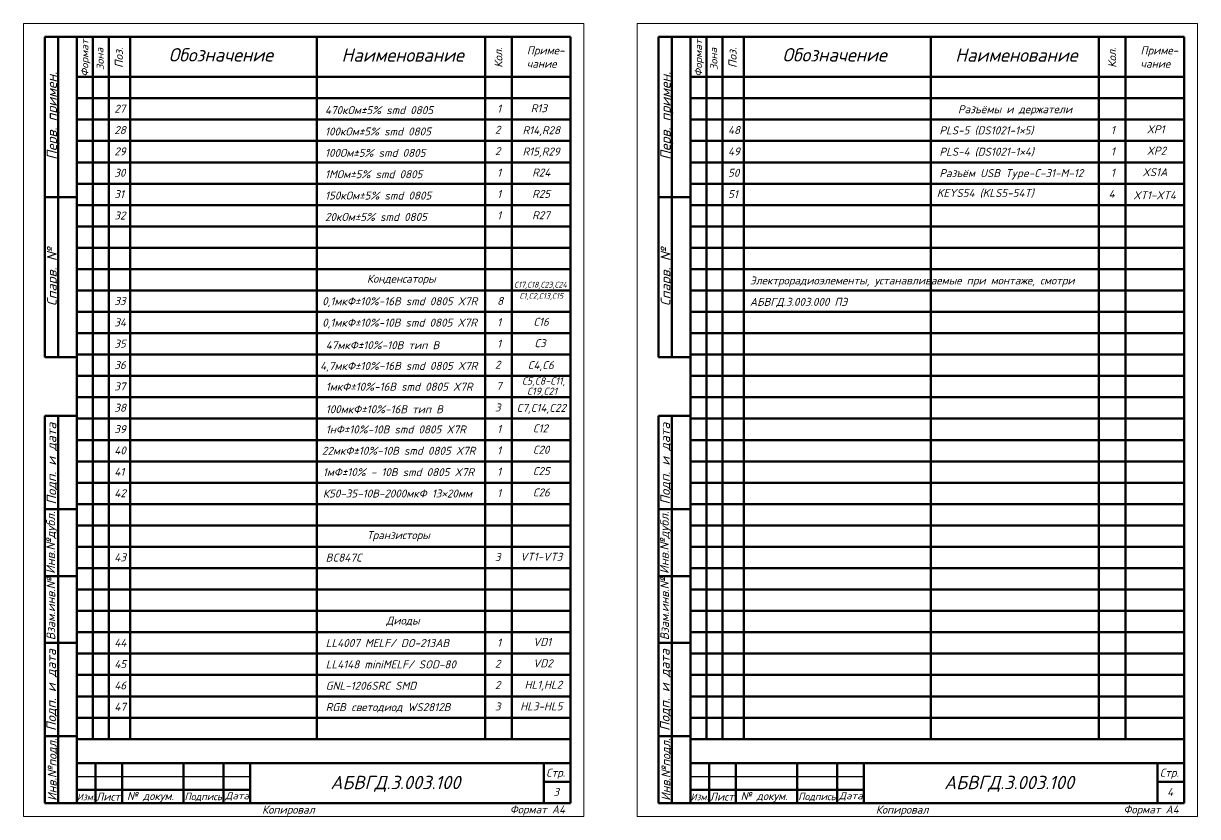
# Model space of a CAD drawing. Header units: millimetres. Extents: x -1 to 4028, y -898 to 1238.
# Drawn here: x 2933.6 to 3373.6, y 616.2 to 913.2 of the extents above; entities that cross this region are included whole.
import ezdxf
from ezdxf.enums import TextEntityAlignment as Align

# ---------------------------------------------------------------- set-up
doc = ezdxf.new("R2010")
doc.units = ezdxf.units.MM
for name, color, linetype, lineweight in [('Основная (0.3)', 162, 'Continuous', 30), ('Основная (0.6)', 250, 'Continuous', 60), ('Текст', 240, 'Continuous', 30), ('Тонкая (0.2)', 250, 'Continuous', 20)]:
    doc.layers.add(name, color=color, linetype=linetype, lineweight=lineweight)
doc.styles.add('3мм', font='isocpeui.ttf', dxfattribs={"height": 3})
doc.styles.add('5мм', font='isocpeui.ttf', dxfattribs={"height": 5})

msp = doc.modelspace()

# ---------------------------------------------------------------- linework, layer by layer
at = {"layer": 'Основная (0.3)'}
for p, q in [((2953.622, 631.22), (3018.622, 631.22)), ((3183.622, 631.22), (3248.622, 631.22))]:
    msp.add_line(p, q, dxfattribs=at)
at = {"layer": 'Основная (0.6)'}
for p, q in [((2941.622, 908.22), (2941.622, 848.22)), ((2941.622, 908.22), (2953.622, 908.22)), ((2946.622, 788.22), (2946.622, 908.22)), ((2953.622, 621.272), (2953.622, 908.272)), ((2953.622, 676.22), (2953.622, 908.22)), ((2953.622, 908.22), (3138.622, 908.22)), ((2953.622, 908.22), (2953.622, 894.22)), ((2959.622, 908.22), (2959.622, 893.22)), ((2965.622, 908.22), (2965.622, 893.22)), ((2973.622, 893.22), (2973.622, 908.22)), ((3043.622, 893.22), (3043.622, 908.22)), ((3106.622, 893.22), (3106.622, 908.22)), ((3116.622, 893.22), (3116.622, 908.22)), ((3138.622, 621.22), (3138.622, 908.22)), ((3171.622, 908.22), (3171.622, 848.22)), ((3171.622, 908.22), (3183.622, 908.22)), ((3176.622, 788.22), (3176.622, 908.22)), ((3183.622, 621.272), (3183.622, 908.272)), ((3183.622, 676.22), (3183.622, 908.22)), ((3183.622, 908.22), (3368.622, 908.22)), ((3183.622, 908.22), (3183.622, 894.22)), ((3189.622, 908.22), (3189.622, 893.22)), ((3195.622, 908.22), (3195.622, 893.22)), ((3203.622, 893.22), (3203.622, 908.22)), ((3273.622, 893.22), (3273.622, 908.22)), ((3336.622, 893.22), (3336.622, 908.22)), ((3346.622, 893.22), (3346.622, 908.22)), ((3368.622, 621.22), (3368.622, 908.22)), ((2959.622, 893.22), (2953.622, 893.22)), ((2965.622, 893.22), (2959.622, 893.22)), ((2959.622, 893.22), (2959.622, 645.22)), ((2965.622, 893.22), (2973.622, 893.22)), ((2965.622, 893.22), (2965.622, 645.22)), ((2973.622, 893.22), (3043.622, 893.22)), ((2973.622, 893.22), (2973.622, 885.22)), ((3043.622, 893.22), (3106.622, 893.22)), ((3043.622, 893.22), (3043.622, 645.22)), ((3106.622, 893.22), (3116.622, 893.22)), ((3106.622, 893.22), (3106.622, 645.22)), ((3116.622, 893.22), (3138.622, 893.22)), ((3116.622, 893.22), (3116.622, 645.22)), ((3189.622, 893.22), (3183.622, 893.22)), ((3195.622, 893.22), (3189.622, 893.22)), ((3189.622, 893.22), (3189.622, 645.22)), ((3195.622, 893.22), (3203.622, 893.22)), ((3195.622, 893.22), (3195.622, 645.22)), ((3203.622, 893.22), (3273.622, 893.22)), ((3203.622, 893.22), (3203.622, 885.22)), ((3273.622, 893.22), (3336.622, 893.22)), ((3273.622, 893.22), (3273.622, 645.22)), ((3336.622, 893.22), (3346.622, 893.22)), ((3336.622, 893.22), (3336.622, 645.22)), ((3346.622, 893.22), (3368.622, 893.22)), ((3346.622, 893.22), (3346.622, 645.22)), ((3138.622, 885.22), (2953.622, 885.22)), ((2973.622, 885.22), (2973.622, 869.22)), ((3368.622, 885.22), (3183.622, 885.22)), ((3203.622, 885.22), (3203.622, 877.22)), ((3138.622, 877.22), (2953.622, 877.22)), ((3368.622, 877.22), (3183.622, 877.22)), ((3203.622, 877.22), (3203.622, 869.22)), ((3138.622, 869.22), (2953.622, 869.22)), ((2973.622, 869.22), (2973.622, 861.22)), ((3368.622, 869.22), (3183.622, 869.22)), ((3203.622, 869.22), (3203.622, 861.22)), ((3138.622, 861.22), (2953.622, 861.22)), ((2973.622, 861.22), (2973.622, 853.22)), ((3368.622, 861.22), (3183.622, 861.22)), ((3203.622, 861.22), (3203.622, 853.22)), ((3138.622, 853.22), (2953.622, 853.22)), ((2973.622, 853.22), (2973.622, 845.22)), ((3368.622, 853.22), (3183.622, 853.22)), ((3203.622, 853.22), (3203.622, 845.22)), ((2941.622, 848.22), (2941.622, 788.22)), ((2941.622, 848.22), (2953.622, 848.22)), ((3138.622, 845.22), (2953.622, 845.22)), ((2973.622, 845.22), (2973.622, 837.22)), ((3171.622, 848.22), (3171.622, 788.22)), ((3171.622, 848.22), (3183.622, 848.22)), ((3368.622, 845.22), (3183.622, 845.22)), ((3203.622, 845.22), (3203.622, 837.22)), ((3138.622, 837.22), (2953.622, 837.22)), ((2973.622, 837.22), (2973.622, 829.22)), ((3368.622, 837.22), (3183.622, 837.22)), ((3203.622, 837.22), (3203.622, 829.22)), ((3138.622, 829.22), (2953.622, 829.22)), ((2973.622, 829.22), (2973.622, 813.22)), ((3368.622, 829.22), (3183.622, 829.22)), ((3203.622, 829.22), (3203.622, 813.22)), ((3138.622, 821.22), (2953.622, 821.22)), ((3368.622, 821.22), (3183.622, 821.22)), ((3138.622, 813.22), (2953.622, 813.22)), ((2973.622, 813.22), (2973.622, 805.22)), ((3368.622, 813.22), (3183.622, 813.22)), ((3203.622, 813.22), (3203.622, 805.22)), ((3138.622, 805.22), (2953.622, 805.22)), ((2973.622, 805.22), (2973.622, 797.22)), ((3368.622, 805.22), (3183.622, 805.22)), ((3203.622, 805.22), (3203.622, 797.22)), ((3138.622, 797.22), (2953.622, 797.22)), ((2973.622, 797.22), (2973.622, 789.22)), ((3368.622, 797.22), (3183.622, 797.22)), ((3203.622, 797.22), (3203.622, 789.22)), ((2941.622, 788.22), (2953.622, 788.22)), ((3138.622, 789.22), (2953.622, 789.22)), ((2973.622, 789.22), (2973.622, 781.22)), ((3171.622, 788.22), (3183.622, 788.22)), ((3368.622, 789.22), (3183.622, 789.22)), ((3203.622, 789.22), (3203.622, 781.22)), ((3138.622, 781.22), (2953.622, 781.22)), ((2973.622, 781.22), (2973.622, 773.22)), ((3368.622, 781.22), (3183.622, 781.22)), ((3203.622, 781.22), (3203.622, 773.22)), ((3138.622, 773.22), (2953.622, 773.22)), ((2973.622, 773.22), (2973.622, 765.22)), ((3368.622, 773.22), (3183.622, 773.22)), ((3203.622, 773.22), (3203.622, 765.22)), ((2941.622, 731.272), (2941.622, 766.272)), ((2941.622, 766.272), (2953.622, 766.272)), ((2946.622, 621.272), (2946.622, 766.272)), ((3171.622, 731.272), (3171.622, 766.272)), ((3171.622, 766.272), (3183.622, 766.272)), ((3176.622, 621.272), (3176.622, 766.272)), ((3138.622, 765.22), (2953.622, 765.22)), ((2973.622, 765.22), (2973.622, 757.22)), ((3368.622, 765.22), (3183.622, 765.22)), ((3203.622, 765.22), (3203.622, 757.22)), ((3138.622, 757.22), (2953.622, 757.22)), ((2973.622, 757.22), (2973.622, 749.22)), ((3368.622, 757.22), (3183.622, 757.22)), ((3203.622, 757.22), (3203.622, 749.22)), ((3138.622, 749.22), (2953.622, 749.22)), ((2973.622, 749.22), (2973.622, 741.22)), ((3368.622, 749.22), (3183.622, 749.22)), ((3203.622, 749.22), (3203.622, 741.22)), ((3138.622, 741.22), (2953.622, 741.22)), ((2973.622, 741.22), (2973.622, 733.22)), ((3368.622, 741.22), (3183.622, 741.22)), ((3203.622, 741.22), (3203.622, 733.22)), ((2941.622, 706.272), (2941.622, 731.272)), ((2941.622, 731.272), (2946.622, 731.272)), ((2946.622, 731.272), (2953.622, 731.272)), ((3138.622, 733.22), (2953.622, 733.22)), ((2973.622, 733.22), (2973.622, 725.22)), ((3171.622, 706.272), (3171.622, 731.272)), ((3171.622, 731.272), (3176.622, 731.272)), ((3176.622, 731.272), (3183.622, 731.272)), ((3368.622, 733.22), (3183.622, 733.22)), ((3203.622, 733.22), (3203.622, 725.22)), ((3138.622, 725.22), (2953.622, 725.22)), ((2973.622, 725.22), (2973.622, 717.22)), ((3368.622, 725.22), (3183.622, 725.22)), ((3203.622, 725.22), (3203.622, 717.22)), ((3138.622, 717.22), (2953.622, 717.22)), ((2973.622, 717.22), (2973.622, 709.22)), ((3368.622, 717.22), (3183.622, 717.22)), ((3203.622, 717.22), (3203.622, 709.22)), ((3138.622, 709.22), (2953.622, 709.22)), ((2973.622, 709.22), (2973.622, 645.22)), ((3368.622, 709.22), (3183.622, 709.22)), ((3203.622, 709.22), (3203.622, 645.22)), ((2941.622, 681.272), (2941.622, 706.272)), ((2941.622, 706.272), (2946.622, 706.272)), ((2946.622, 706.272), (2953.622, 706.272)), ((3171.622, 681.272), (3171.622, 706.272)), ((3171.622, 706.272), (3176.622, 706.272)), ((3176.622, 706.272), (3183.622, 706.272)), ((3138.622, 701.22), (2953.622, 701.22)), ((3368.622, 701.22), (3183.622, 701.22)), ((2953.622, 693.22), (3138.622, 693.22)), ((3183.622, 693.22), (3368.622, 693.22)), ((3138.622, 685.22), (2953.622, 685.22)), ((3368.622, 685.22), (3183.622, 685.22)), ((2941.622, 646.272), (2941.622, 681.272)), ((2941.622, 681.272), (2946.622, 681.272)), ((2946.622, 681.272), (2953.622, 681.272)), ((3171.622, 646.272), (3171.622, 681.272)), ((3171.622, 681.272), (3176.622, 681.272)), ((3176.622, 681.272), (3183.622, 681.272)), ((3138.622, 677.22), (2953.622, 677.22)), ((3368.622, 677.22), (3183.622, 677.22)), ((3138.622, 669.22), (2953.622, 669.22)), ((3368.622, 669.22), (3183.622, 669.22)), ((2953.622, 661.22), (3138.622, 661.22)), ((3183.622, 661.22), (3368.622, 661.22)), ((3138.622, 653.22), (2953.622, 653.22)), ((3368.622, 653.22), (3183.622, 653.22)), ((2941.622, 621.272), (2941.622, 646.272)), ((2941.622, 646.272), (2946.622, 646.272)), ((2946.622, 646.272), (2953.622, 646.272)), ((3138.622, 645.22), (2953.622, 645.22)), ((3171.622, 621.272), (3171.622, 646.272)), ((3171.622, 646.272), (3176.622, 646.272)), ((3176.622, 646.272), (3183.622, 646.272)), ((3368.622, 645.22), (3183.622, 645.22)), ((2960.622, 636.22), (2960.622, 621.22)), ((2970.622, 636.22), (2970.622, 621.22)), ((2993.622, 636.22), (2993.622, 621.22)), ((3008.622, 636.22), (3008.622, 621.22)), ((3018.622, 636.22), (3018.622, 621.22)), ((3190.622, 636.22), (3190.622, 621.22)), ((3200.622, 636.22), (3200.622, 621.22)), ((3223.622, 636.22), (3223.622, 621.22)), ((3238.622, 636.22), (3238.622, 621.22)), ((3248.622, 636.22), (3248.622, 621.22)), ((2953.622, 626.22), (3018.622, 626.22)), ((3183.622, 626.22), (3248.622, 626.22)), ((2946.622, 621.272), (2941.622, 621.272)), ((2953.622, 621.272), (2946.622, 621.272)), ((3138.622, 621.22), (2953.622, 621.22)), ((2953.622, 621.22), (3018.622, 621.22)), ((3176.622, 621.272), (3171.622, 621.272)), ((3183.622, 621.272), (3176.622, 621.272)), ((3368.622, 621.22), (3183.622, 621.22)), ((3183.622, 621.22), (3248.622, 621.22))]:
    msp.add_line(p, q, dxfattribs=at)
at = {"layer": 'Основная (0.6)', "linetype": 'Continuous'}
for p, q in [((2953.622, 636.22), (3138.622, 636.22)), ((3128.622, 636.22), (3128.622, 621.22)), ((3183.622, 636.22), (3368.622, 636.22)), ((3358.622, 636.22), (3358.622, 621.22)), ((3128.622, 629.22), (3138.622, 629.22)), ((3358.622, 629.22), (3368.622, 629.22)), ((2953.622, 621.22), (3138.622, 621.22)), ((2953.622, 621.22), (3138.622, 621.22)), ((3183.622, 621.22), (3368.622, 621.22)), ((3183.622, 621.22), (3368.622, 621.22))]:
    msp.add_line(p, q, dxfattribs=at)
at = {"layer": 'Тонкая (0.2)'}
for p, q in [((3143.622, 913.22), (2933.622, 913.22)), ((2933.622, 913.22), (2933.622, 616.22)), ((3143.622, 616.22), (3143.622, 913.22)), ((3373.622, 913.22), (3163.622, 913.22)), ((3163.622, 913.22), (3163.622, 616.22)), ((3373.622, 616.22), (3373.622, 913.22)), ((2933.622, 616.22), (3143.622, 616.22)), ((3163.622, 616.22), (3373.622, 616.22))]:
    msp.add_line(p, q, dxfattribs=at)

# ---------------------------------------------------------------- texts
at = {"layer": 'Текст', "style": '3мм'}
for s, height, rotation, p, p2 in [('Формат', 2.7266, 89.65377, (2957.879, 893.288), (2957.963, 907.219)), ('Формат', 2.7266, 89.65377, (3187.879, 893.288), (3187.963, 907.219)), ('Зона', 2.7275, 91.68964, (2963.801, 895.779), (2963.555, 904.106)), ('Поз.', 3.0346, 90.2488, (2970.901, 896.542), (2970.867, 904.239)), ('Кол.', 2.9742, 91.42928, (3113.179, 896.614), (3112.987, 904.311)), ('Зона', 2.7275, 91.68964, (3193.801, 895.779), (3193.555, 904.106)), ('Поз.', 3.0346, 90.2488, (3200.901, 896.542), (3200.867, 904.239)), ('Кол.', 2.9742, 91.42928, (3343.179, 896.614), (3342.987, 904.311)), ('Перв. примен.', 3.78442, 90, (2946.154, 862.174), (2946.154, 895.09)), ('Перв. примен.', 3.78442, 90, (3176.154, 862.174), (3176.154, 895.09)), ('Спарв. №', 3.6444, 90, (2946.075, 807.398), (2946.075, 829.298)), ('Спарв. №', 3.6444, 90, (3176.075, 807.398), (3176.075, 829.298)), ('Подп. и дата ', 3.57193, 90, (2945.887, 733.074), (2945.887, 765.99)), ('Подп. и дата ', 3.57193, 90, (3175.887, 733.074), (3175.887, 765.99)), ('Инв.№дубл.', 3.3201, 90, (2945.463, 707.084), (2945.463, 730.46)), ('Инв.№дубл.', 3.3201, 90, (3175.463, 707.084), (3175.463, 730.46)), ('Взам.инв.№', 3.2013, 90, (2945.503, 682.24), (2945.503, 705.617)), ('Взам.инв.№', 3.2013, 90, (3175.503, 682.24), (3175.503, 705.617)), ('Подп. и дата ', 3.57193, 90, (2945.792, 648.262), (2945.792, 681.178)), ('Подп. и дата ', 3.57193, 90, (3175.792, 648.262), (3175.792, 681.178)), ('Инв.№подл.', 3.3201, 90, (2946.033, 622.084), (2946.033, 645.46)), ('Инв.№подл.', 3.3201, 90, (3176.033, 622.084), (3176.033, 645.46))]:
    msp.add_text(s, height=height, rotation=rotation, dxfattribs=at).set_placement(p, p2, align=Align.ALIGNED)
for s, p in [('Стр.', (3129.524, 631.126)), ('Стр.', (3359.524, 631.126)), ('Лист', (2960.811, 622.155)), ('№ докум.', (2972.402, 622.394)), ('3', (3132.222, 623.881)), ('Лист', (3190.811, 622.155)), ('№ докум.', (3202.402, 622.394)), ('4', (3362.222, 623.881)), ('Копировал', (3023.038, 617.291)), ('Формат А4', (3115.903, 617.356)), ('Копировал', (3253.038, 617.291)), ('Формат А4', (3345.903, 617.356))]:
    msp.add_text(s, height=3, dxfattribs=at).set_placement(p)
for s, height, p, p2 in [('Подпись', 2.7694, (2993.967, 622.327), (3008.019, 622.327)), ('Дата', 2.5399, (3009.2, 622.698), (3018.139, 622.698)), ('Подпись', 2.7694, (3223.967, 622.327), (3238.019, 622.327)), ('Дата', 2.5399, (3239.2, 622.698), (3248.139, 622.698)), ('Изм.', 2.5198, (2953.687, 622.267), (2960.338, 622.267)), ('Изм.', 2.5198, (3183.687, 622.267), (3190.338, 622.267))]:
    msp.add_text(s, height=height, dxfattribs=at).set_placement(p, p2, align=Align.ALIGNED)
at = {"layer": 'Текст', "attachment_point": 1}
for s, insert, char_height, width, style in [('Обозначение', (2988.04, 903.985), 5, 56.4652, '5мм'), ('Наименование', (3052.793, 903.904), 5, 56.4652, '5мм'), ('Приме-\\Pчание', (3122.249, 904.65), 3, 18.11815, '3мм'), ('Обозначение', (3218.04, 903.985), 5, 56.4652, '5мм'), ('Наименование', (3282.793, 903.904), 5, 56.4652, '5мм'), ('Приме-\\Pчание', (3352.249, 904.65), 3, 18.11815, '3мм'), ('Конденсаторы', (3062.339, 819.113), 3, 104.71349, '3мм'), ('Электрорадиоэлементы, устанавливаемые при монтаже, смотри', (3205.861, 818.468), 3, 128.02978, '3мм'), ('АБВГД.3.003.000 ПЭ', (3205.861, 810.468), 3, 128.02978, '3мм'), ('Транзисторы', (3062.339, 723.113), 3, 104.71349, '3мм'), ('Диоды', (3069.549, 691.113), 3, 104.71349, '3мм')]:
    msp.add_mtext(s, dxfattribs=dict(at, insert=insert, char_height=char_height, width=width, style=style))
at = {"layer": 'Текст', "linetype": 'Continuous', "attachment_point": 1}
for s, insert, char_height, width, style in [('27', (2967.663, 882.804), 3, 13.43202, '3мм'), ('470кОм±5% smd 0805', (3046.622, 882.273), 3, 104.71349, '3мм'), ('1', (3111.132, 882.831), 3, 13.43202, '3мм'), ('R13', (3123.731, 882.988), 3, 13.43202, '3мм'), ('Разъёмы и держатели', (3283.841, 882.601), 3, 104.71349, '3мм'), ('28', (2967.663, 874.804), 3, 13.43202, '3мм'), ('100кОм±5% smd 0805', (3046.622, 874.273), 3, 104.71349, '3мм'), ('2', (3110.309, 874.913), 3, 13.43202, '3мм'), ('R14,R28', (3120.669, 874.759), 3, 13.43202, '3мм'), ('48', (3197.663, 874.804), 3, 13.43202, '3мм'), ('PLS-5 (DS1021-1×5)', (3276.895, 874.688), 3, 104.71349, '3мм'), ('1', (3341.132, 874.831), 3, 13.43202, '3мм'), ('XP1', (3354.607, 875.085), 3, 13.43202, '3мм'), ('29', (2967.663, 866.804), 3, 13.43202, '3мм'), ('2', (3110.309, 866.913), 3, 13.43202, '3мм'), ('49', (3197.663, 866.804), 3, 13.43202, '3мм'), ('PLS-4 (DS1021-1×4)', (3276.895, 866.688), 3, 104.71349, '3мм'), ('1', (3341.132, 866.831), 3, 13.43202, '3мм'), ('XP2', (3354.607, 867.085), 3, 13.43202, '3мм'), ('100Ом±5% smd 0805', (3046.622, 866.273), 3, 104.71349, '3мм'), ('R15,R29', (3120.669, 866.759), 3, 13.43202, '3мм'), ('30', (2967.663, 858.804), 3, 13.43202, '3мм'), ('1МОм±5% smd 0805', (3046.622, 858.273), 3, 104.71349, '3мм'), ('1', (3111.132, 858.831), 3, 13.43202, '3мм'), ('R24', (3124.266, 858.911), 3, 13.43202, '3мм'), ('50', (3197.663, 858.804), 3, 13.43202, '3мм'), ('Разъём USB Type-C-31-M-12', (3276.895, 858.688), 3, 104.71349, '3мм'), ('1', (3341.132, 858.831), 3, 13.43202, '3мм'), ('XS1A', (3353.006, 859.028), 3, 13.43202, '3мм'), ('31', (2967.663, 850.804), 3, 13.43202, '3мм'), ('150кОм±5% smd 0805', (3046.622, 850.273), 3, 104.71349, '3мм'), ('1', (3111.132, 850.831), 3, 13.43202, '3мм'), ('R25', (3124.266, 850.911), 3, 13.43202, '3мм'), ('51', (3197.663, 850.804), 3, 13.43202, '3мм'), ('KEYS54 (KLS5-54T)', (3275.925, 851.242), 3, 104.71349, '3мм'), ('4', (3340.309, 850.913), 3, 13.43202, '3мм'), ('XT1-XT4', (3349.568, 850.399), 3, 13.43202, '3мм'), ('32', (2967.663, 842.804), 3, 13.43202, '3мм'), ('20кОм±5% smd 0805', (3046.622, 842.273), 3, 104.71349, '3мм'), ('1', (3111.132, 842.831), 3, 13.43202, '3мм'), ('R27', (3124.266, 842.911), 3, 13.43202, '3мм'), ('C17,С18,С23,С24', (3117.428, 816.473), 2.16, 17.10013, '3мм'), ('33', (2967.663, 810.804), 3, 13.43202, '3мм'), ('0,1мкФ±10%-16В smd 0805 X7R', (3045.577, 810.688), 3, 104.71349, '3мм'), ('8', (3111.132, 810.831), 3, 13.43202, '3мм'), ('C1,C2,C13,С15', (3119.47, 812.276), 2.16, 9.67105, '3мм'), ('34', (2967.663, 802.804), 3, 13.43202, '3мм'), ('0,1мкФ±10%-10В smd 0805 X7R', (3045.577, 802.688), 3, 104.71349, '3мм'), ('1', (3111.132, 802.831), 3, 13.43202, '3мм'), ('С16', (3124.803, 802.988), 3, 13.43202, '3мм'), ('35', (2967.663, 794.804), 3, 13.43202, '3мм'), ('47мкФ±10%-10В тип B', (3046.895, 794.241), 3, 104.71349, '3мм'), ('1', (3111.132, 794.831), 3, 13.43202, '3мм'), ('С3', (3125.191, 794.988), 3, 13.43202, '3мм'), ('36', (2967.663, 786.804), 3, 13.43202, '3мм'), ('4,7мкФ±10%-16В smd 0805 X7R', (3044.801, 786.479), 3, 104.71349, '3мм'), ('2', (3110.309, 786.913), 3, 13.43202, '3мм'), ('C4,C6', (3122.593, 786.759), 3, 13.43202, '3мм'), ('37', (2967.663, 778.804), 3, 13.43202, '3мм'), ('7', (3110.78, 778.991), 3, 13.43202, '3мм'), ('C5,C8-C11,', (3120.364, 780.678), 2.7, 12.08881, '3мм'), ('1мкФ±10%-16В smd 0805 X7R', (3046.895, 778.688), 3, 104.71349, '3мм'), ('C19,C21', (3122.278, 776.834), 2.7, 12.08881, '3мм'), ('38', (2967.663, 770.804), 3, 13.43202, '3мм'), ('100мкФ±10%-16В тип B', (3046.895, 770.241), 3, 104.71349, '3мм'), ('3', (3110.309, 770.913), 3, 13.43202, '3мм'), ('C7,C14,C22', (3118.433, 770.759), 3, 13.43202, '3мм'), ('39', (2967.663, 762.804), 3, 13.43202, '3мм'), ('1нФ±10%-10В smd 0805 X7R', (3046.895, 762.688), 3, 104.71349, '3мм'), ('1', (3111.132, 762.831), 3, 13.43202, '3мм'), ('С12', (3124.607, 763.085), 3, 13.43202, '3мм'), ('40', (2967.663, 754.804), 3, 13.43202, '3мм'), ('22мкФ±10%-10В smd 0805 X7R', (3045.47, 754.688), 3, 104.71349, '3мм'), ('1', (3111.132, 754.831), 3, 13.43202, '3мм'), ('С20', (3124.607, 755.085), 3, 13.43202, '3мм'), ('41', (2967.663, 746.804), 3, 13.43202, '3мм'), ('1мФ±10% - 10В smd 0805 X7R', (3045.816, 746.688), 3, 104.71349, '3мм'), ('1', (3111.132, 746.831), 3, 13.43202, '3мм'), ('С25', (3124.607, 747.085), 3, 13.43202, '3мм'), ('42', (2967.663, 738.804), 3, 13.43202, '3мм'), ('К50-35-10В-2000мкФ 13×20мм', (3045.816, 738.688), 3, 104.71349, '3мм'), ('1', (3111.132, 738.831), 3, 13.43202, '3мм'), ('С26', (3124.607, 739.085), 3, 13.43202, '3мм'), ('43', (2967.663, 714.804), 3, 13.43202, '3мм'), ('BC847C', (3046.895, 714.688), 3, 104.71349, '3мм'), ('3', (3110.309, 714.913), 3, 13.43202, '3мм'), ('VT1-VT3', (3119.779, 714.991), 3, 13.43202, '3мм'), ('44', (2967.663, 682.804), 3, 13.43202, '3мм'), ('LL4007 MELF/ DO-213AB', (3046.895, 682.688), 3, 104.71349, '3мм'), ('1', (3111.132, 682.831), 3, 13.43202, '3мм'), ('VD1', (3124.607, 683.085), 3, 13.43202, '3мм'), ('45', (2967.663, 674.804), 3, 13.43202, '3мм'), ('LL4148 miniMELF/ SOD-80', (3046.895, 674.688), 3, 104.71349, '3мм'), ('2', (3110.309, 674.913), 3, 13.43202, '3мм'), ('VD2', (3124.607, 675.085), 3, 13.43202, '3мм'), ('46', (2967.663, 666.804), 3, 13.43202, '3мм'), ('GNL-1206SRC SMD', (3046.895, 666.688), 3, 104.71349, '3мм'), ('2', (3110.309, 666.913), 3, 13.43202, '3мм'), ('HL1,HL2', (3121.417, 667.056), 3, 13.43202, '3мм'), ('47', (2967.663, 658.804), 3, 13.43202, '3мм'), ('RGB cветодиод WS2812B', (3046.895, 658.688), 3, 104.71349, '3мм'), ('3', (3110.309, 658.913), 3, 13.43202, '3мм'), ('HL3-HL5', (3119.779, 658.991), 3, 13.43202, '3мм'), ('АБВГД.3.003.100 ', (3048.65, 631.458), 5, 56.4652, '5мм'), ('АБВГД.3.003.100 ', (3278.65, 631.458), 5, 56.4652, '5мм')]:
    msp.add_mtext(s, dxfattribs=dict(at, insert=insert, char_height=char_height, width=width, style=style))

doc.saveas('drawing.dxf')
